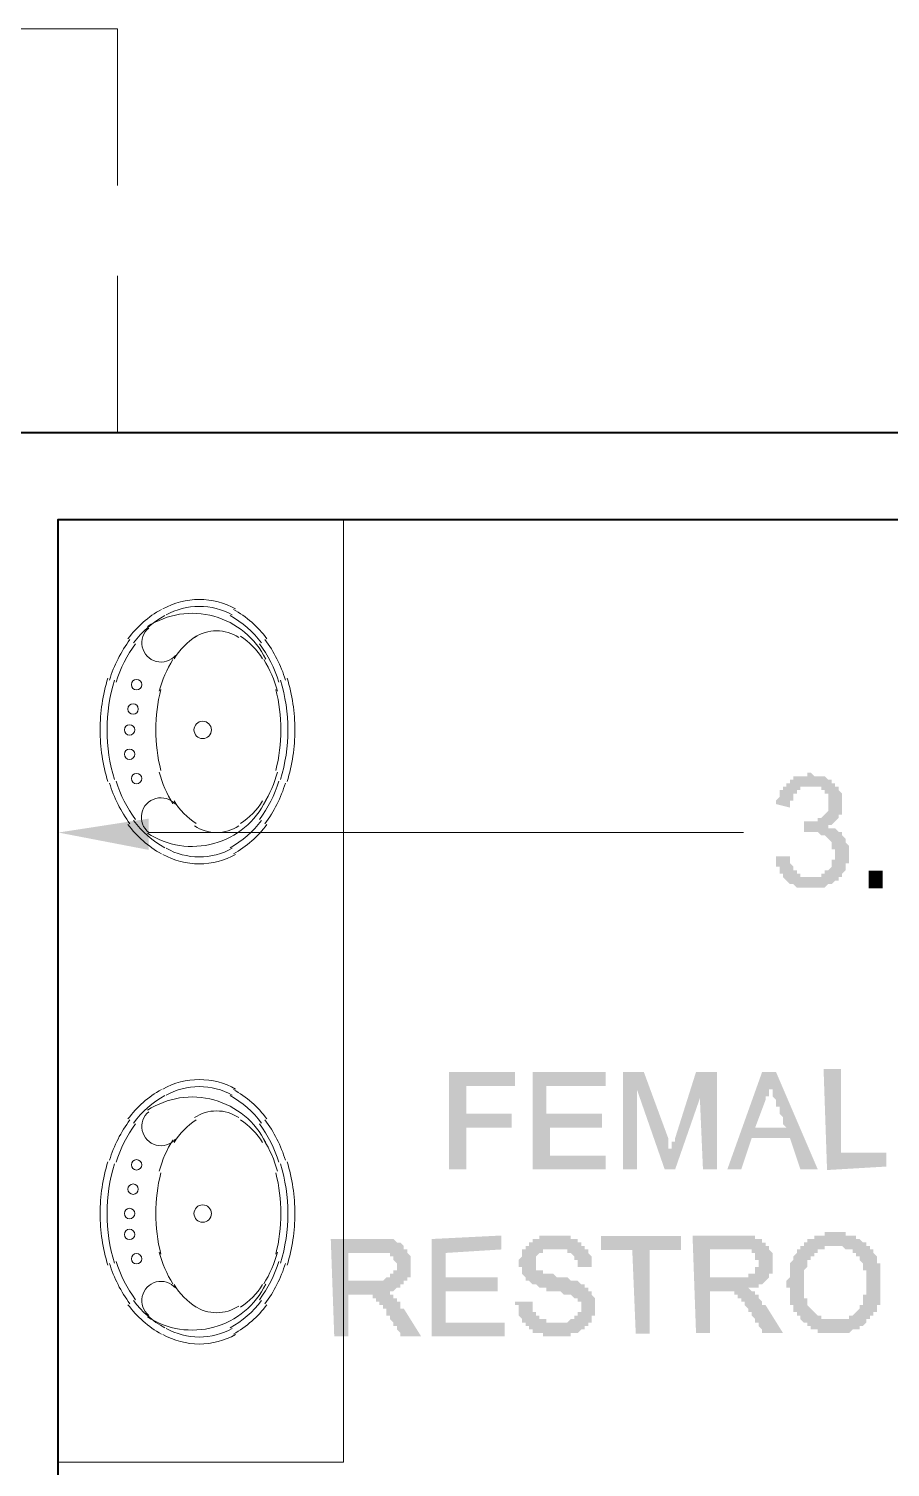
# Model space of a CAD drawing. Header units: inches. Extents: x -11 to 213, y -78 to 40.
# Drawn here: x 33.933 to 35.431, y 26.992 to 29.492 of the extents above; entities that cross this region are included whole.
import ezdxf

# ---------------------------------------------------------------- set-up
doc = ezdxf.new("R2010")
doc.units = ezdxf.units.IN
doc.header["$MEASUREMENT"] = 0
doc.layers.add('PDF_0', color=7, linetype='Continuous')

msp = doc.modelspace()

# ---------------------------------------------------------------- hatches: boundary and pattern name
at = {"layer": 'PDF_0'}
for points in [[(35.32264, 28.10832), (35.32264, 28.10227), (35.32869, 28.10227), (35.32869, 28.10227), (35.33474, 28.10227), (35.33474, 28.10227), (35.33474, 28.10227), (35.34079, 28.09623), (35.34079, 28.09623), (35.34079, 28.09623), (35.34683, 28.09623), (35.34683, 28.09018), (35.34683, 28.09018), (35.34683, 28.09018), (35.35288, 28.08413), (35.35288, 28.08413), (35.35288, 28.08413), (35.35288, 28.07808), (35.35288, 28.07808), (35.35893, 28.07203), (35.35893, 28.07203), (35.35893, 28.06599), (35.35893, 28.06599), (35.35893, 28.06599), (35.35893, 28.05994), (35.35893, 28.05994), (35.35893, 28.05994), (35.35893, 28.05389), (35.35893, 28.05389), (35.35893, 28.04784), (35.35893, 28.04784), (35.35893, 28.04179), (35.35893, 28.04179), (35.35288, 28.04179), (35.35288, 28.03575), (35.35288, 28.03575), (35.35288, 28.0297), (35.35288, 28.0297), (35.35288, 28.0297), (35.34683, 28.02365), (35.34683, 28.02365), (35.34683, 28.02365), (35.34683, 28.0176), (35.34079, 28.0176), (35.34079, 28.0176), (35.34079, 28.01156), (35.33474, 28.01156), (35.33474, 28.01156), (35.33474, 28.01156), (35.32869, 28.00551), (35.32869, 28.00551), (35.32869, 28.00551), (35.32264, 28.00551), (35.32264, 28.00551), (35.31659, 27.99946), (35.31659, 27.99946), (35.31659, 27.99946), (35.31055, 27.99946), (35.31055, 27.99946), (35.3045, 27.99946), (35.3045, 27.99946), (35.29845, 27.99946), (35.29845, 27.99946), (35.2924, 27.99946), (35.2924, 27.99946), (35.2924, 27.99946), (35.28636, 27.99946), (35.28636, 27.99946), (35.28031, 27.99946), (35.28031, 27.99946), (35.27426, 27.99946), (35.27426, 27.99946), (35.26821, 27.99946), (35.26821, 27.99946), (35.26821, 27.99946), (35.26216, 28.00551), (35.26216, 28.00551), (35.25612, 28.00551), (35.25612, 28.00551), (35.25612, 28.00551), (35.25007, 28.01156), (35.25007, 28.01156), (35.25007, 28.01156), (35.25007, 28.01156), (35.24402, 28.0176), (35.24402, 28.0176), (35.24402, 28.0176), (35.24402, 28.02365), (35.23797, 28.02365), (35.23797, 28.02365), (35.23797, 28.0297), (35.23797, 28.0297), (35.23797, 28.03575), (35.23192, 28.03575), (35.23192, 28.03575), (35.23192, 28.04179), (35.23192, 28.04179), (35.23192, 28.04784), (35.23192, 28.04784), (35.23192, 28.05389), (35.25612, 28.05389), (35.25612, 28.05389), (35.25612, 28.04784), (35.25612, 28.04784), (35.25612, 28.04179), (35.25612, 28.04179), (35.26216, 28.03575), (35.26216, 28.03575), (35.26216, 28.03575), (35.26216, 28.0297), (35.26216, 28.0297), (35.26821, 28.0297), (35.26821, 28.02365), (35.26821, 28.02365), (35.27426, 28.02365), (35.27426, 28.02365), (35.27426, 28.0176), (35.28031, 28.0176), (35.28031, 28.0176), (35.28031, 28.0176), (35.28636, 28.0176), (35.28636, 28.0176), (35.2924, 28.0176), (35.2924, 28.0176), (35.2924, 28.0176), (35.29845, 28.0176), (35.29845, 28.0176), (35.3045, 28.0176), (35.3045, 28.0176), (35.31055, 28.0176), (35.31055, 28.02365), (35.31055, 28.02365), (35.31659, 28.02365), (35.31659, 28.02365), (35.31659, 28.0297), (35.32264, 28.0297), (35.32264, 28.0297), (35.32264, 28.0297), (35.32869, 28.03575), (35.32869, 28.03575), (35.32869, 28.04179), (35.32869, 28.04179), (35.32869, 28.04179), (35.32869, 28.04784), (35.33474, 28.04784), (35.33474, 28.05389), (35.33474, 28.05389), (35.33474, 28.05994), (35.33474, 28.05994), (35.33474, 28.05994), (35.33474, 28.06599), (35.32869, 28.06599), (35.32869, 28.07203), (35.32869, 28.07203), (35.32869, 28.07808), (35.32869, 28.07808), (35.32869, 28.07808), (35.32264, 28.08413), (35.32264, 28.08413), (35.32264, 28.08413), (35.32264, 28.08413), (35.31659, 28.09018), (35.31659, 28.09018), (35.31659, 28.09018), (35.31055, 28.09018), (35.31055, 28.09018), (35.3045, 28.09623), (35.3045, 28.09623), (35.29845, 28.09623), (35.29845, 28.09623), (35.29845, 28.09623), (35.2924, 28.09623), (35.2924, 28.09623), (35.2924, 28.09623), (35.28636, 28.09623), (35.28636, 28.09623), (35.28031, 28.09623), (35.28031, 28.09018), (35.28031, 28.09018), (35.28031, 28.11437), (35.28636, 28.11437), (35.28636, 28.11437), (35.2924, 28.11437), (35.2924, 28.11437), (35.2924, 28.11437), (35.29845, 28.11437), (35.29845, 28.11437), (35.29845, 28.11437), (35.3045, 28.11437), (35.3045, 28.12042), (35.31055, 28.12042), (35.31055, 28.12042), (35.31055, 28.12042), (35.31659, 28.12646), (35.31659, 28.12646), (35.31659, 28.12646), (35.31659, 28.12646), (35.32264, 28.13251), (35.32264, 28.13251), (35.32264, 28.13856), (35.32264, 28.13856), (35.32264, 28.14461), (35.32264, 28.14461), (35.32264, 28.14461), (35.32264, 28.15066), (35.32264, 28.15066), (35.32264, 28.1567), (35.32264, 28.1567), (35.32264, 28.1567), (35.32264, 28.16275), (35.31659, 28.16275), (35.31659, 28.16275), (35.31659, 28.1688), (35.31659, 28.1688), (35.31055, 28.1688), (35.31055, 28.1688), (35.31055, 28.17485), (35.3045, 28.17485), (35.3045, 28.17485), (35.29845, 28.17485), (35.29845, 28.17485), (35.2924, 28.17485), (35.2924, 28.17485), (35.2924, 28.17485), (35.28636, 28.17485), (35.28636, 28.17485), (35.28636, 28.17485), (35.28031, 28.17485), (35.28031, 28.17485), (35.27426, 28.17485), (35.27426, 28.1688), (35.27426, 28.1688), (35.26821, 28.1688), (35.26821, 28.1688), (35.26821, 28.16275), (35.26821, 28.16275), (35.26216, 28.16275), (35.26216, 28.1567), (35.26216, 28.1567), (35.26216, 28.1567), (35.26216, 28.15066), (35.25612, 28.15066), (35.25612, 28.14461), (35.25612, 28.14461), (35.25612, 28.13856), (35.23192, 28.14461), (35.23192, 28.15066), (35.23192, 28.15066), (35.23797, 28.1567), (35.23797, 28.1567), (35.23797, 28.1567), (35.23797, 28.16275), (35.23797, 28.16275), (35.23797, 28.1688), (35.24402, 28.1688), (35.24402, 28.1688), (35.24402, 28.17485), (35.24402, 28.17485), (35.25007, 28.17485), (35.25007, 28.1809), (35.25007, 28.1809), (35.25007, 28.1809), (35.25612, 28.1809), (35.25612, 28.18694), (35.25612, 28.18694), (35.26216, 28.18694), (35.26216, 28.18694), (35.26216, 28.19299), (35.26821, 28.19299), (35.26821, 28.19299), (35.27426, 28.19299), (35.27426, 28.19299), (35.27426, 28.19299), (35.28031, 28.19299), (35.28031, 28.19299), (35.28636, 28.19299), (35.28636, 28.19904), (35.2924, 28.19904), (35.2924, 28.19904), (35.2924, 28.19904), (35.29845, 28.19299), (35.29845, 28.19299), (35.3045, 28.19299), (35.3045, 28.19299), (35.31055, 28.19299), (35.31055, 28.19299), (35.31055, 28.19299), (35.31659, 28.19299), (35.31659, 28.19299), (35.32264, 28.18694), (35.32264, 28.18694), (35.32264, 28.18694), (35.32869, 28.18694), (35.32869, 28.18694), (35.32869, 28.1809), (35.33474, 28.1809), (35.33474, 28.1809), (35.33474, 28.17485), (35.34079, 28.17485), (35.34079, 28.17485), (35.34079, 28.1688), (35.34079, 28.1688), (35.34079, 28.1688), (35.34683, 28.16275), (35.34683, 28.16275), (35.34683, 28.1567), (35.34683, 28.1567), (35.34683, 28.1567), (35.34683, 28.15066), (35.34683, 28.15066), (35.34683, 28.14461), (35.34683, 28.14461), (35.34683, 28.14461), (35.34683, 28.13856), (35.34683, 28.13856), (35.34683, 28.13251), (35.34683, 28.13251), (35.34683, 28.13251), (35.34683, 28.12646), (35.34683, 28.12646), (35.34079, 28.12646), (35.34079, 28.12042), (35.34079, 28.12042), (35.34079, 28.12042), (35.33474, 28.11437), (35.33474, 28.11437), (35.33474, 28.11437), (35.32869, 28.10832), (35.32869, 28.10832), (35.32869, 28.10832), (35.32264, 28.10832), (35.32264, 28.10832)], [(34.77831, 27.65471), (34.69364, 27.65471), (34.69364, 27.60633), (34.77226, 27.60633), (34.77226, 27.58214), (34.69364, 27.58214), (34.69364, 27.50956), (34.6634, 27.50956), (34.6634, 27.6789), (34.77831, 27.6789)], [(34.93556, 27.50956), (34.80856, 27.50956), (34.80856, 27.6789), (34.93556, 27.6789), (34.93556, 27.65471), (34.83275, 27.65471), (34.83275, 27.60632), (34.92952, 27.60632), (34.92952, 27.58213), (34.8388, 27.58213), (34.8388, 27.53375), (34.93556, 27.53375)], [(35.1291, 27.50956), (35.10491, 27.50956), (35.09886, 27.64866), (35.10491, 27.64866), (35.05653, 27.50956), (35.03838, 27.50956), (34.99, 27.64866), (34.99, 27.64866), (34.99, 27.50956), (34.96581, 27.50956), (34.96581, 27.6789), (35.0021, 27.6789), (35.04443, 27.56399), (35.04443, 27.55794), (35.04443, 27.55189), (35.04443, 27.55189), (35.04443, 27.54584), (35.05048, 27.54584), (35.05048, 27.54584), (35.05048, 27.5398), (35.05048, 27.5398), (35.05048, 27.5398), (35.05048, 27.5398), (35.05048, 27.5398), (35.04443, 27.5398), (35.04443, 27.5398), (35.05048, 27.5398), (35.05048, 27.54584), (35.05048, 27.54584), (35.05048, 27.54584), (35.05048, 27.55189), (35.05048, 27.55189), (35.05048, 27.55794), (35.05048, 27.55794), (35.05653, 27.55794), (35.05653, 27.56399), (35.05653, 27.56399), (35.09281, 27.6789), (35.1291, 27.6789)], [(35.42345, 27.51453), (35.32064, 27.50849), (35.31459, 27.68387), (35.34483, 27.68387), (35.34483, 27.53873), (35.42345, 27.53873)], [(34.76017, 27.21925), (34.63316, 27.21925), (34.63316, 27.38859), (34.75412, 27.39464), (34.75412, 27.37044), (34.65736, 27.3644), (34.65736, 27.32206), (34.74807, 27.32206), (34.74807, 27.29787), (34.65736, 27.29787), (34.65736, 27.24344), (34.76017, 27.24344)], [(34.88718, 27.34021), (34.88718, 27.34021), (34.88718, 27.34626), (34.88718, 27.34626), (34.88718, 27.35231), (34.88113, 27.35231), (34.88113, 27.35231), (34.88113, 27.35835), (34.88113, 27.35835), (34.88113, 27.35835), (34.87508, 27.3644), (34.87508, 27.3644), (34.87508, 27.3644), (34.87508, 27.3644), (34.86903, 27.3644), (34.86903, 27.3644), (34.86903, 27.37045), (34.86903, 27.37045), (34.86299, 27.37045), (34.86299, 27.37045), (34.85694, 27.37045), (34.85694, 27.37045), (34.85694, 27.37045), (34.85089, 27.37045), (34.85089, 27.37045), (34.84484, 27.37045), (34.84484, 27.37045), (34.84484, 27.37045), (34.83879, 27.37045), (34.83879, 27.37045), (34.83275, 27.37045), (34.83275, 27.37045), (34.83275, 27.37045), (34.8267, 27.37045), (34.8267, 27.3644), (34.8267, 27.3644), (34.82065, 27.3644), (34.82065, 27.3644), (34.82065, 27.3644), (34.82065, 27.3644), (34.8146, 27.35835), (34.8146, 27.35835), (34.8146, 27.35835), (34.8146, 27.35231), (34.8146, 27.35231), (34.8146, 27.35231), (34.8146, 27.34626), (34.8146, 27.34626), (34.8146, 27.34626), (34.8146, 27.34021), (34.8146, 27.34021), (34.8146, 27.34021), (34.8146, 27.33416), (34.82065, 27.33416), (34.82065, 27.33416), (34.82065, 27.33416), (34.82065, 27.33416), (34.8267, 27.33416), (34.8267, 27.33416), (34.8267, 27.32811), (34.8267, 27.32811), (34.83275, 27.32811), (34.83275, 27.32811), (34.83879, 27.32811), (34.83879, 27.32811), (34.83879, 27.32811), (34.84484, 27.32811), (34.84484, 27.32811), (34.85089, 27.32207), (34.85089, 27.32207), (34.85694, 27.32207), (34.85694, 27.32207), (34.85694, 27.32207), (34.86299, 27.32207), (34.86299, 27.32207), (34.86903, 27.32207), (34.86903, 27.32207), (34.86903, 27.32207), (34.87508, 27.31602), (34.87508, 27.31602), (34.88113, 27.31602), (34.88113, 27.31602), (34.88113, 27.31602), (34.88113, 27.31602), (34.88718, 27.31602), (34.88718, 27.31602), (34.88718, 27.31602), (34.89323, 27.30997), (34.89323, 27.30997), (34.89323, 27.30997), (34.89927, 27.30997), (34.89927, 27.30997), (34.89927, 27.30392), (34.90532, 27.30392), (34.90532, 27.30392), (34.90532, 27.30392), (34.90532, 27.29788), (34.91137, 27.29788), (34.91137, 27.29788), (34.91137, 27.29788), (34.91137, 27.29183), (34.91137, 27.29183), (34.91137, 27.29183), (34.91742, 27.28578), (34.91742, 27.28578), (34.91742, 27.27973), (34.91742, 27.27973), (34.91742, 27.27973), (34.91742, 27.27368), (34.91742, 27.27368), (34.91742, 27.27368), (34.91742, 27.26764), (34.91742, 27.26764), (34.91742, 27.26764), (34.91742, 27.26159), (34.91742, 27.26159), (34.91742, 27.25554), (34.91742, 27.25554), (34.91137, 27.25554), (34.91137, 27.24949), (34.91137, 27.24949), (34.91137, 27.24949), (34.91137, 27.24344), (34.91137, 27.24344), (34.90532, 27.24344), (34.90532, 27.24344), (34.90532, 27.2374), (34.90532, 27.2374), (34.89927, 27.2374), (34.89927, 27.2374), (34.89927, 27.23135), (34.89927, 27.23135), (34.89323, 27.23135), (34.89323, 27.23135), (34.89323, 27.23135), (34.88718, 27.2253), (34.88718, 27.2253), (34.88718, 27.2253), (34.88113, 27.2253), (34.88113, 27.2253), (34.88113, 27.2253), (34.87508, 27.2253), (34.87508, 27.21925), (34.87508, 27.21925), (34.86903, 27.21925), (34.86903, 27.21925), (34.86299, 27.21925), (34.86299, 27.21925), (34.85694, 27.21925), (34.85694, 27.21925), (34.85694, 27.21925), (34.85694, 27.21925), (34.85089, 27.21925), (34.85089, 27.21925), (34.84484, 27.21925), (34.84484, 27.21925), (34.83879, 27.21925), (34.83879, 27.21925), (34.83275, 27.21925), (34.83275, 27.21925), (34.83275, 27.21925), (34.8267, 27.21925), (34.8267, 27.2253), (34.82065, 27.2253), (34.82065, 27.2253), (34.82065, 27.2253), (34.8146, 27.2253), (34.8146, 27.2253), (34.8146, 27.2253), (34.80856, 27.2253), (34.80856, 27.23135), (34.80856, 27.23135), (34.80856, 27.23135), (34.80251, 27.23135), (34.80251, 27.23135), (34.80251, 27.2374), (34.80251, 27.2374), (34.79646, 27.2374), (34.79646, 27.2374), (34.79646, 27.2374), (34.79646, 27.24344), (34.79041, 27.24344), (34.79041, 27.24344), (34.79041, 27.24949), (34.79041, 27.24949), (34.79041, 27.24949), (34.78436, 27.25554), (34.78436, 27.25554), (34.78436, 27.25554), (34.78436, 27.26159), (34.78436, 27.26159), (34.78436, 27.26159), (34.78436, 27.26764), (34.78436, 27.26764), (34.78436, 27.27368), (34.77832, 27.27368), (34.77832, 27.27368), (34.77832, 27.27973), (34.77832, 27.27973), (34.80856, 27.27973), (34.80856, 27.27973), (34.80856, 27.27368), (34.80856, 27.27368), (34.80856, 27.27368), (34.80856, 27.26764), (34.80856, 27.26764), (34.80856, 27.26764), (34.80856, 27.26159), (34.8146, 27.26159), (34.8146, 27.26159), (34.8146, 27.25554), (34.8146, 27.25554), (34.82065, 27.25554), (34.82065, 27.25554), (34.82065, 27.24949), (34.82065, 27.24949), (34.8267, 27.24949), (34.8267, 27.24949), (34.8267, 27.24949), (34.83275, 27.24949), (34.83275, 27.24949), (34.83275, 27.24344), (34.83879, 27.24344), (34.83879, 27.24344), (34.84484, 27.24344), (34.84484, 27.24344), (34.84484, 27.24344), (34.85089, 27.24344), (34.85089, 27.24344), (34.85089, 27.24344), (34.85694, 27.24344), (34.85694, 27.24344), (34.86299, 27.24344), (34.86299, 27.24344), (34.86299, 27.24344), (34.86903, 27.24344), (34.86903, 27.24344), (34.87508, 27.24949), (34.87508, 27.24949), (34.87508, 27.24949), (34.88113, 27.24949), (34.88113, 27.24949), (34.88113, 27.24949), (34.88113, 27.25554), (34.88718, 27.25554), (34.88718, 27.25554), (34.88718, 27.25554), (34.88718, 27.26159), (34.88718, 27.26159), (34.89323, 27.26159), (34.89323, 27.26764), (34.89323, 27.26764), (34.89323, 27.26764), (34.89323, 27.27368), (34.89323, 27.27368), (34.89323, 27.27973), (34.88718, 27.27973), (34.88718, 27.27973), (34.88718, 27.27973), (34.88718, 27.28578), (34.88718, 27.28578), (34.88113, 27.28578), (34.88113, 27.28578), (34.88113, 27.28578), (34.87508, 27.29183), (34.87508, 27.29183), (34.87508, 27.29183), (34.87508, 27.29183), (34.86903, 27.29183), (34.86903, 27.29183), (34.86903, 27.29183), (34.86299, 27.29183), (34.86299, 27.29183), (34.85694, 27.29788), (34.85694, 27.29788), (34.85694, 27.29788), (34.85089, 27.29788), (34.85089, 27.29788), (34.84484, 27.29788), (34.84484, 27.29788), (34.83879, 27.29788), (34.83879, 27.29788), (34.83275, 27.29788), (34.83275, 27.30392), (34.83275, 27.30392), (34.8267, 27.30392), (34.8267, 27.30392), (34.82065, 27.30392), (34.82065, 27.30392), (34.82065, 27.30392), (34.8146, 27.30997), (34.8146, 27.30997), (34.8146, 27.30997), (34.80856, 27.30997), (34.80856, 27.30997), (34.80856, 27.30997), (34.80251, 27.31602), (34.80251, 27.31602), (34.80251, 27.31602), (34.80251, 27.31602), (34.80251, 27.31602), (34.79646, 27.31602), (34.79646, 27.32207), (34.79646, 27.32207), (34.79646, 27.32207), (34.79041, 27.32811), (34.79041, 27.32811), (34.79041, 27.32811), (34.79041, 27.33416), (34.79041, 27.33416), (34.79041, 27.33416), (34.79041, 27.34021), (34.78436, 27.34021), (34.78436, 27.34021), (34.78436, 27.34626), (34.78436, 27.34626), (34.78436, 27.34626), (34.78436, 27.35231), (34.78436, 27.35231), (34.79041, 27.35835), (34.79041, 27.35835), (34.79041, 27.35835), (34.79041, 27.3644), (34.79041, 27.3644), (34.79041, 27.3644), (34.79041, 27.37045), (34.79041, 27.37045), (34.79646, 27.37045), (34.79646, 27.3765), (34.79646, 27.3765), (34.79646, 27.3765), (34.80251, 27.3765), (34.80251, 27.38255), (34.80251, 27.38255), (34.80251, 27.38255), (34.80856, 27.38255), (34.80856, 27.38255), (34.80856, 27.38859), (34.8146, 27.38859), (34.8146, 27.38859), (34.8146, 27.38859), (34.8146, 27.38859), (34.82065, 27.38859), (34.82065, 27.39464), (34.8267, 27.39464), (34.8267, 27.39464), (34.8267, 27.39464), (34.83275, 27.39464), (34.83275, 27.39464), (34.83275, 27.39464), (34.83879, 27.39464), (34.83879, 27.39464), (34.84484, 27.39464), (34.84484, 27.39464), (34.84484, 27.39464), (34.85089, 27.39464), (34.85089, 27.39464), (34.85694, 27.39464), (34.85694, 27.39464), (34.85694, 27.39464), (34.86299, 27.39464), (34.86299, 27.39464), (34.86903, 27.39464), (34.86903, 27.39464), (34.86903, 27.39464), (34.87508, 27.39464), (34.87508, 27.38859), (34.87508, 27.38859), (34.88113, 27.38859), (34.88113, 27.38859), (34.88113, 27.38859), (34.88718, 27.38859), (34.88718, 27.38859), (34.88718, 27.38255), (34.89323, 27.38255), (34.89323, 27.38255), (34.89323, 27.38255), (34.89323, 27.3765), (34.89927, 27.3765), (34.89927, 27.3765), (34.89927, 27.3765), (34.89927, 27.37045), (34.90532, 27.37045), (34.90532, 27.37045), (34.90532, 27.37045), (34.90532, 27.3644), (34.90532, 27.3644), (34.90532, 27.3644), (34.91137, 27.35835), (34.91137, 27.35835), (34.91137, 27.35231), (34.91137, 27.35231), (34.91137, 27.35231), (34.91137, 27.34626), (34.91137, 27.34626), (34.91137, 27.34021), (34.91137, 27.34021)], [(35.06663, 27.36939), (35.0122, 27.36939), (35.0122, 27.22424), (34.98801, 27.22424), (34.98196, 27.36939), (34.92753, 27.36939), (34.92753, 27.39358), (35.06663, 27.39358)]]:
    msp.add_hatch(color=256, dxfattribs=at).paths.add_polyline_path(points)
h = msp.add_hatch(color=256, dxfattribs=at)
h.paths.add_polyline_path([(35.3045, 27.50956), (35.27426, 27.50956), (35.25612, 27.56399), (35.18959, 27.56399), (35.17145, 27.50956), (35.14725, 27.50956), (35.20773, 27.6789), (35.23192, 27.6789)], flags=0)
h.paths.add_polyline_path([(35.25007, 27.58213), (35.24402, 27.58818), (35.24402, 27.59423), (35.24402, 27.59423), (35.24402, 27.60028), (35.24402, 27.60028), (35.23797, 27.60632), (35.23797, 27.60632), (35.23797, 27.61237), (35.23797, 27.61237), (35.23797, 27.61842), (35.23192, 27.61842), (35.23192, 27.62447), (35.23192, 27.62447), (35.23192, 27.62447), (35.23192, 27.63051), (35.23192, 27.63051), (35.23192, 27.63051), (35.22588, 27.63656), (35.22588, 27.63656), (35.22588, 27.63656), (35.22588, 27.63656), (35.22588, 27.63656), (35.22588, 27.64261), (35.22588, 27.64261), (35.22588, 27.64261), (35.22588, 27.64261), (35.22588, 27.64261), (35.22588, 27.64261), (35.22588, 27.64866), (35.22588, 27.64866), (35.21983, 27.64866), (35.21983, 27.65471), (35.21983, 27.65471), (35.21983, 27.66075), (35.21983, 27.66075), (35.21983, 27.66075), (35.21983, 27.65471), (35.21983, 27.65471), (35.21983, 27.65471), (35.21983, 27.64866), (35.21983, 27.64866), (35.21983, 27.64866), (35.21983, 27.64261), (35.21983, 27.64261), (35.21983, 27.63656), (35.21983, 27.63656), (35.21378, 27.63656), (35.21378, 27.63051), (35.21378, 27.63051), (35.19564, 27.58213)], flags=0)
h = msp.add_hatch(color=256, dxfattribs=at)
h.paths.add_polyline_path([(34.61501, 27.21925), (34.57873, 27.21925), (34.57873, 27.22529), (34.57873, 27.22529), (34.57268, 27.23134), (34.57268, 27.23134), (34.57268, 27.23739), (34.56663, 27.23739), (34.56663, 27.24344), (34.56663, 27.24344), (34.56663, 27.24344), (34.56058, 27.24949), (34.56058, 27.24949), (34.56058, 27.24949), (34.56058, 27.25553), (34.56058, 27.25553), (34.55454, 27.25553), (34.55454, 27.26158), (34.55454, 27.26158), (34.55454, 27.26158), (34.55454, 27.26158), (34.55454, 27.26763), (34.54849, 27.26763), (34.54849, 27.26763), (34.54849, 27.26763), (34.54849, 27.26763), (34.54849, 27.26763), (34.54849, 27.27368), (34.54849, 27.27368), (34.54244, 27.27368), (34.54244, 27.27973), (34.54244, 27.27973), (34.54244, 27.27973), (34.53639, 27.27973), (34.53639, 27.28577), (34.53639, 27.28577), (34.53639, 27.28577), (34.53034, 27.28577), (34.53034, 27.28577), (34.53034, 27.29182), (34.5243, 27.29182), (34.5243, 27.29182), (34.5243, 27.29182), (34.5243, 27.29182), (34.5243, 27.29182), (34.51825, 27.29182), (34.51825, 27.29182), (34.5122, 27.29182), (34.5122, 27.29182), (34.5122, 27.29182), (34.48801, 27.29182), (34.48801, 27.21925), (34.46382, 27.21925), (34.45777, 27.38859), (34.53639, 27.38859), (34.53639, 27.38859), (34.54244, 27.38859), (34.54244, 27.38859), (34.54849, 27.38859), (34.54849, 27.38859), (34.54849, 27.38859), (34.55454, 27.38859), (34.55454, 27.38859), (34.56058, 27.38859), (34.56058, 27.38859), (34.56058, 27.38859), (34.56663, 27.38859), (34.56663, 27.38859), (34.56663, 27.38859), (34.57268, 27.38254), (34.57268, 27.38254), (34.57268, 27.38254), (34.57873, 27.38254), (34.57873, 27.38254), (34.57873, 27.38254), (34.58477, 27.37649), (34.58477, 27.37649), (34.58477, 27.37649), (34.58477, 27.37044), (34.59082, 27.37044), (34.59082, 27.37044), (34.59082, 27.37044), (34.59082, 27.3644), (34.59082, 27.3644), (34.59687, 27.35835), (34.59687, 27.35835), (34.59687, 27.35835), (34.59687, 27.3523), (34.59687, 27.3523), (34.59687, 27.3523), (34.59687, 27.34625), (34.59687, 27.34625), (34.59687, 27.3402), (34.59687, 27.3402), (34.59687, 27.3402), (34.59687, 27.3402), (34.59687, 27.33416), (34.59687, 27.33416), (34.59687, 27.32811), (34.59687, 27.32811), (34.59687, 27.32811), (34.59687, 27.32206), (34.59082, 27.32206), (34.59082, 27.32206), (34.59082, 27.31601), (34.59082, 27.31601), (34.59082, 27.31601), (34.58477, 27.31601), (34.58477, 27.30996), (34.58477, 27.30996), (34.58477, 27.30996), (34.58477, 27.30996), (34.57873, 27.30996), (34.57873, 27.30392), (34.57873, 27.30392), (34.57268, 27.30392), (34.57268, 27.30392), (34.57268, 27.30392), (34.56663, 27.29787), (34.56663, 27.29787), (34.56663, 27.29787), (34.56058, 27.29787), (34.56058, 27.29787), (34.55454, 27.29787), (34.55454, 27.29787), (34.55454, 27.29787), (34.55454, 27.29787), (34.55454, 27.29787), (34.55454, 27.29787), (34.55454, 27.29787), (34.55454, 27.29787), (34.56058, 27.29787), (34.56058, 27.29182), (34.56058, 27.29182), (34.56058, 27.29182), (34.56663, 27.29182), (34.56663, 27.28577), (34.56663, 27.28577), (34.57268, 27.28577), (34.57268, 27.28577), (34.57268, 27.27973), (34.57268, 27.27973), (34.57873, 27.27973), (34.57873, 27.27368), (34.57873, 27.27368), (34.57873, 27.26763), (34.58477, 27.26763)], flags=0)
h.paths.add_polyline_path([(34.48801, 27.31601), (34.53034, 27.31601), (34.53639, 27.31601), (34.53639, 27.31601), (34.54244, 27.31601), (34.54244, 27.31601), (34.54244, 27.31601), (34.54849, 27.31601), (34.54849, 27.31601), (34.55454, 27.32206), (34.55454, 27.32206), (34.55454, 27.32206), (34.55454, 27.32206), (34.56058, 27.32206), (34.56058, 27.32206), (34.56058, 27.32206), (34.56058, 27.32811), (34.56663, 27.32811), (34.56663, 27.32811), (34.56663, 27.32811), (34.56663, 27.33416), (34.56663, 27.33416), (34.57268, 27.33416), (34.57268, 27.3402), (34.57268, 27.3402), (34.57268, 27.3402), (34.57268, 27.34625), (34.57268, 27.34625), (34.56663, 27.3523), (34.56663, 27.3523), (34.56663, 27.3523), (34.56663, 27.35835), (34.56663, 27.35835), (34.56058, 27.35835), (34.56058, 27.35835), (34.56058, 27.35835), (34.56058, 27.3644), (34.56058, 27.3644), (34.55454, 27.3644), (34.55454, 27.3644), (34.55454, 27.3644), (34.54849, 27.3644), (34.54849, 27.3644), (34.54244, 27.3644), (34.54244, 27.3644), (34.53639, 27.3644), (34.53639, 27.3644), (34.48801, 27.3644)], flags=0)
h = msp.add_hatch(color=256, dxfattribs=at)
h.paths.add_polyline_path([(35.24402, 27.22529), (35.20773, 27.22529), (35.20773, 27.23134), (35.20773, 27.23134), (35.20168, 27.23739), (35.20168, 27.23739), (35.20168, 27.24344), (35.20168, 27.24344), (35.19563, 27.24344), (35.19563, 27.24949), (35.19563, 27.24949), (35.18959, 27.25553), (35.18959, 27.25553), (35.18959, 27.25553), (35.18959, 27.26158), (35.18959, 27.26158), (35.18354, 27.26158), (35.18354, 27.26158), (35.18354, 27.26763), (35.18354, 27.26763), (35.18354, 27.26763), (35.18354, 27.26763), (35.17749, 27.27368), (35.17749, 27.27368), (35.17749, 27.27368), (35.17749, 27.27368), (35.17749, 27.27368), (35.17749, 27.27368), (35.17749, 27.27973), (35.17144, 27.27973), (35.17144, 27.27973), (35.17144, 27.28577), (35.17144, 27.28577), (35.16539, 27.28577), (35.16539, 27.28577), (35.16539, 27.29182), (35.16539, 27.29182), (35.15935, 27.29182), (35.15935, 27.29182), (35.15935, 27.29787), (35.1533, 27.29787), (35.1533, 27.29787), (35.1533, 27.29787), (35.1533, 27.29787), (35.1533, 27.29787), (35.14725, 27.29787), (35.14725, 27.29787), (35.1412, 27.29787), (35.1412, 27.29787), (35.1412, 27.29787), (35.11701, 27.29787), (35.11701, 27.22529), (35.09282, 27.22529), (35.08677, 27.39464), (35.16539, 27.39464), (35.16539, 27.39464), (35.17144, 27.39464), (35.17144, 27.39464), (35.17749, 27.39464), (35.17749, 27.39464), (35.17749, 27.39464), (35.18354, 27.39464), (35.18354, 27.39464), (35.18959, 27.39464), (35.18959, 27.39464), (35.18959, 27.39464), (35.19563, 27.39464), (35.19563, 27.39464), (35.19563, 27.38859), (35.20168, 27.38859), (35.20168, 27.38859), (35.20168, 27.38859), (35.20773, 27.38859), (35.20773, 27.38859), (35.20773, 27.38254), (35.21378, 27.38254), (35.21378, 27.38254), (35.21378, 27.38254), (35.21378, 27.37649), (35.21983, 27.37649), (35.21983, 27.37649), (35.21983, 27.37044), (35.21983, 27.37044), (35.21983, 27.37044), (35.22587, 27.3644), (35.22587, 27.3644), (35.22587, 27.3644), (35.22587, 27.35835), (35.22587, 27.35835), (35.22587, 27.3523), (35.22587, 27.3523), (35.22587, 27.3523), (35.22587, 27.34625), (35.22587, 27.34625), (35.22587, 27.34625), (35.22587, 27.3402), (35.22587, 27.3402), (35.22587, 27.3402), (35.22587, 27.33416), (35.22587, 27.33416), (35.22587, 27.33416), (35.22587, 27.32811), (35.21983, 27.32811), (35.21983, 27.32811), (35.21983, 27.32206), (35.21983, 27.32206), (35.21983, 27.32206), (35.21378, 27.31601), (35.21378, 27.31601), (35.21378, 27.31601), (35.21378, 27.31601), (35.21378, 27.31601), (35.20773, 27.30996), (35.20773, 27.30996), (35.20773, 27.30996), (35.20168, 27.30996), (35.20168, 27.30996), (35.20168, 27.30392), (35.19563, 27.30392), (35.19563, 27.30392), (35.19563, 27.30392), (35.18959, 27.30392), (35.18959, 27.30392), (35.18354, 27.30392), (35.18354, 27.30392), (35.18354, 27.30392), (35.18354, 27.30392), (35.18354, 27.30392), (35.18354, 27.30392), (35.18354, 27.30392), (35.18354, 27.30392), (35.18959, 27.29787), (35.18959, 27.29787), (35.18959, 27.29787), (35.18959, 27.29787), (35.19563, 27.29787), (35.19563, 27.29182), (35.19563, 27.29182), (35.20168, 27.29182), (35.20168, 27.28577), (35.20168, 27.28577), (35.20168, 27.28577), (35.20773, 27.27973), (35.20773, 27.27973), (35.20773, 27.27973), (35.20773, 27.27368), (35.21378, 27.27368)], flags=0)
h.paths.add_polyline_path([(35.11701, 27.32206), (35.15935, 27.32206), (35.16539, 27.32206), (35.16539, 27.32206), (35.17144, 27.32206), (35.17144, 27.32206), (35.17749, 27.32206), (35.17749, 27.32206), (35.17749, 27.32206), (35.18354, 27.32206), (35.18354, 27.32206), (35.18354, 27.32206), (35.18354, 27.32811), (35.18959, 27.32811), (35.18959, 27.32811), (35.18959, 27.32811), (35.19563, 27.32811), (35.19563, 27.33416), (35.19563, 27.33416), (35.19563, 27.33416), (35.19563, 27.3402), (35.19563, 27.3402), (35.20168, 27.3402), (35.20168, 27.34625), (35.20168, 27.34625), (35.20168, 27.34625), (35.20168, 27.3523), (35.20168, 27.3523), (35.19563, 27.3523), (35.19563, 27.35835), (35.19563, 27.35835), (35.19563, 27.35835), (35.19563, 27.3644), (35.19563, 27.3644), (35.18959, 27.3644), (35.18959, 27.3644), (35.18959, 27.37044), (35.18959, 27.37044), (35.18354, 27.37044), (35.18354, 27.37044), (35.18354, 27.37044), (35.17749, 27.37044), (35.17749, 27.37044), (35.17144, 27.37044), (35.17144, 27.37044), (35.16539, 27.37044), (35.16539, 27.37044), (35.11701, 27.37044)], flags=0)
h = msp.add_hatch(color=256, dxfattribs=at)
h.paths.add_polyline_path([(35.33474, 27.40069), (35.33474, 27.40069), (35.34079, 27.40069), (35.34079, 27.40069), (35.34079, 27.40069), (35.34683, 27.40069), (35.34683, 27.40069), (35.35288, 27.40069), (35.35288, 27.39464), (35.35288, 27.39464), (35.35893, 27.39464), (35.35893, 27.39464), (35.35893, 27.39464), (35.36498, 27.39464), (35.36498, 27.39464), (35.36498, 27.39464), (35.37103, 27.39464), (35.37103, 27.38859), (35.37103, 27.38859), (35.37707, 27.38859), (35.37707, 27.38859), (35.37707, 27.38859), (35.38312, 27.38255), (35.38312, 27.38255), (35.38312, 27.38255), (35.38917, 27.38255), (35.38917, 27.3765), (35.38917, 27.3765), (35.38917, 27.3765), (35.39522, 27.3765), (35.39522, 27.3765), (35.39522, 27.37045), (35.39522, 27.37045), (35.40127, 27.37045), (35.40127, 27.3644), (35.40127, 27.3644), (35.40127, 27.3644), (35.40127, 27.3644), (35.40731, 27.35835), (35.40731, 27.35835), (35.40731, 27.35835), (35.40731, 27.35231), (35.40731, 27.35231), (35.40731, 27.35231), (35.40731, 27.34626), (35.41336, 27.34626), (35.41336, 27.34021), (35.41336, 27.34021), (35.41336, 27.34021), (35.41336, 27.33416), (35.41336, 27.33416), (35.41336, 27.33416), (35.41336, 27.32811), (35.41336, 27.32811), (35.41336, 27.32207), (35.41336, 27.32207), (35.41336, 27.32207), (35.41336, 27.31602), (35.41336, 27.31602), (35.41336, 27.30997), (35.41336, 27.30997), (35.41336, 27.30392), (35.41336, 27.30392), (35.41336, 27.30392), (35.41336, 27.29788), (35.41336, 27.29788), (35.41336, 27.29183), (35.41336, 27.29183), (35.41336, 27.29183), (35.41336, 27.28578), (35.41336, 27.28578), (35.41336, 27.28578), (35.41336, 27.27973), (35.41336, 27.27973), (35.41336, 27.27368), (35.40731, 27.27368), (35.40731, 27.27368), (35.40731, 27.26764), (35.40731, 27.26764), (35.40731, 27.26764), (35.40731, 27.26159), (35.40127, 27.26159), (35.40127, 27.26159), (35.40127, 27.25554), (35.40127, 27.25554), (35.40127, 27.25554), (35.39522, 27.25554), (35.39522, 27.24949), (35.39522, 27.24949), (35.39522, 27.24949), (35.38917, 27.24949), (35.38917, 27.24344), (35.38917, 27.24344), (35.38917, 27.24344), (35.38312, 27.2374), (35.38312, 27.2374), (35.38312, 27.2374), (35.37707, 27.2374), (35.37707, 27.2374), (35.37707, 27.23135), (35.37103, 27.23135), (35.37103, 27.23135), (35.37103, 27.23135), (35.36498, 27.23135), (35.36498, 27.23135), (35.36498, 27.23135), (35.35893, 27.2253), (35.35893, 27.2253), (35.35893, 27.2253), (35.35288, 27.2253), (35.35288, 27.2253), (35.35288, 27.2253), (35.34683, 27.2253), (35.34683, 27.2253), (35.34079, 27.2253), (35.34079, 27.2253), (35.34079, 27.2253), (35.33474, 27.2253), (35.33474, 27.2253), (35.33474, 27.2253), (35.32869, 27.2253), (35.32869, 27.2253), (35.32264, 27.2253), (35.32264, 27.2253), (35.32264, 27.2253), (35.31659, 27.2253), (35.31659, 27.2253), (35.31055, 27.2253), (35.31055, 27.2253), (35.31055, 27.2253), (35.3045, 27.2253), (35.3045, 27.23135), (35.3045, 27.23135), (35.29845, 27.23135), (35.29845, 27.23135), (35.29845, 27.23135), (35.2924, 27.23135), (35.2924, 27.23135), (35.2924, 27.2374), (35.28636, 27.2374), (35.28636, 27.2374), (35.28636, 27.2374), (35.28636, 27.24344), (35.28031, 27.24344), (35.28031, 27.24344), (35.28031, 27.24344), (35.27426, 27.24949), (35.27426, 27.24949), (35.27426, 27.24949), (35.27426, 27.24949), (35.27426, 27.25554), (35.26821, 27.25554), (35.26821, 27.25554), (35.26821, 27.26159), (35.26821, 27.26159), (35.26216, 27.26159), (35.26216, 27.26764), (35.26216, 27.26764), (35.26216, 27.26764), (35.26216, 27.27368), (35.26216, 27.27368), (35.25612, 27.27368), (35.25612, 27.27973), (35.25612, 27.27973), (35.25612, 27.27973), (35.25612, 27.28578), (35.25612, 27.28578), (35.25612, 27.28578), (35.25612, 27.29183), (35.25612, 27.29183), (35.25612, 27.29788), (35.25612, 27.29788), (35.25612, 27.29788), (35.25612, 27.30392), (35.25007, 27.30392), (35.25007, 27.30997), (35.25007, 27.30997), (35.25007, 27.30997), (35.25007, 27.31602), (35.25007, 27.31602), (35.25612, 27.32207), (35.25612, 27.32207), (35.25612, 27.32207), (35.25612, 27.32811), (35.25612, 27.32811), (35.25612, 27.33416), (35.25612, 27.33416), (35.25612, 27.33416), (35.25612, 27.34021), (35.25612, 27.34021), (35.25612, 27.34021), (35.25612, 27.34626), (35.25612, 27.34626), (35.26216, 27.35231), (35.26216, 27.35231), (35.26216, 27.35231), (35.26216, 27.35835), (35.26216, 27.35835), (35.26216, 27.35835), (35.26216, 27.35835), (35.26821, 27.3644), (35.26821, 27.3644), (35.26821, 27.3644), (35.26821, 27.37045), (35.26821, 27.37045), (35.27426, 27.37045), (35.27426, 27.37045), (35.27426, 27.3765), (35.27426, 27.3765), (35.28031, 27.3765), (35.28031, 27.38255), (35.28031, 27.38255), (35.28636, 27.38255), (35.28636, 27.38255), (35.28636, 27.38255), (35.28636, 27.38859), (35.2924, 27.38859), (35.2924, 27.38859), (35.2924, 27.38859), (35.29845, 27.38859), (35.29845, 27.39464), (35.29845, 27.39464), (35.3045, 27.39464), (35.3045, 27.39464), (35.3045, 27.39464), (35.31055, 27.39464), (35.31055, 27.39464), (35.31055, 27.39464), (35.31659, 27.39464), (35.31659, 27.40069), (35.32264, 27.40069), (35.32264, 27.40069), (35.32264, 27.40069), (35.32869, 27.40069), (35.32869, 27.40069), (35.33474, 27.40069), (35.33474, 27.40069)], flags=0)
h.paths.add_polyline_path([(35.33474, 27.24949), (35.33474, 27.24949), (35.34079, 27.24949), (35.34079, 27.24949), (35.34683, 27.24949), (35.34683, 27.24949), (35.34683, 27.24949), (35.35288, 27.24949), (35.35288, 27.24949), (35.35288, 27.24949), (35.35893, 27.24949), (35.35893, 27.25554), (35.35893, 27.25554), (35.36498, 27.25554), (35.36498, 27.25554), (35.36498, 27.25554), (35.37103, 27.26159), (35.37103, 27.26159), (35.37103, 27.26159), (35.37103, 27.26159), (35.37103, 27.26159), (35.37707, 27.26764), (35.37707, 27.26764), (35.37707, 27.26764), (35.37707, 27.27368), (35.37707, 27.27368), (35.38312, 27.27368), (35.38312, 27.27368), (35.38312, 27.27973), (35.38312, 27.27973), (35.38312, 27.27973), (35.38312, 27.28578), (35.38312, 27.28578), (35.38312, 27.29183), (35.38917, 27.29183), (35.38917, 27.29183), (35.38917, 27.29788), (35.38917, 27.29788), (35.38917, 27.30392), (35.38917, 27.30392), (35.38917, 27.30392), (35.38917, 27.30997), (35.38917, 27.30997), (35.38917, 27.31602), (35.38917, 27.31602), (35.38917, 27.32207), (35.38917, 27.32207), (35.38917, 27.32207), (35.38917, 27.32811), (35.38917, 27.32811), (35.38917, 27.33416), (35.38312, 27.33416), (35.38312, 27.33416), (35.38312, 27.34021), (35.38312, 27.34021), (35.38312, 27.34626), (35.38312, 27.34626), (35.38312, 27.34626), (35.38312, 27.34626), (35.37707, 27.35231), (35.37707, 27.35231), (35.37707, 27.35231), (35.37707, 27.35835), (35.37707, 27.35835), (35.37103, 27.35835), (35.37103, 27.35835), (35.37103, 27.35835), (35.37103, 27.3644), (35.36498, 27.3644), (35.36498, 27.3644), (35.36498, 27.3644), (35.36498, 27.37045), (35.35893, 27.37045), (35.35893, 27.37045), (35.35893, 27.37045), (35.35288, 27.37045), (35.35288, 27.37045), (35.34683, 27.3765), (35.34683, 27.3765), (35.34683, 27.3765), (35.34079, 27.3765), (35.34079, 27.3765), (35.34079, 27.3765), (35.33474, 27.3765), (35.33474, 27.3765), (35.32869, 27.3765), (35.32869, 27.3765), (35.32869, 27.3765), (35.32264, 27.3765), (35.32264, 27.3765), (35.32264, 27.3765), (35.31659, 27.3765), (35.31659, 27.37045), (35.31055, 27.37045), (35.31055, 27.37045), (35.31055, 27.37045), (35.3045, 27.37045), (35.3045, 27.37045), (35.3045, 27.3644), (35.3045, 27.3644), (35.29845, 27.3644), (35.29845, 27.3644), (35.29845, 27.35835), (35.2924, 27.35835), (35.2924, 27.35835), (35.2924, 27.35835), (35.2924, 27.35231), (35.2924, 27.35231), (35.2924, 27.35231), (35.28636, 27.35231), (35.28636, 27.34626), (35.28636, 27.34626), (35.28636, 27.34626), (35.28636, 27.34021), (35.28636, 27.34021), (35.28636, 27.34021), (35.28031, 27.33416), (35.28031, 27.33416), (35.28031, 27.32811), (35.28031, 27.32811), (35.28031, 27.32811), (35.28031, 27.32207), (35.28031, 27.32207), (35.28031, 27.31602), (35.28031, 27.31602), (35.28031, 27.30997), (35.28031, 27.30997), (35.28031, 27.30997), (35.28031, 27.30392), (35.28031, 27.30392), (35.28031, 27.29788), (35.28031, 27.29788), (35.28031, 27.29788), (35.28031, 27.29183), (35.28031, 27.29183), (35.28031, 27.29183), (35.28031, 27.28578), (35.28636, 27.28578), (35.28636, 27.27973), (35.28636, 27.27973), (35.28636, 27.27973), (35.28636, 27.27368), (35.28636, 27.27368), (35.28636, 27.27368), (35.2924, 27.26764), (35.2924, 27.26764), (35.2924, 27.26764), (35.2924, 27.26764), (35.29845, 27.26159), (35.29845, 27.26159), (35.29845, 27.26159), (35.29845, 27.26159), (35.3045, 27.25554), (35.3045, 27.25554), (35.3045, 27.25554), (35.31055, 27.25554), (35.31055, 27.24949), (35.31055, 27.24949), (35.31659, 27.24949), (35.31659, 27.24949), (35.31659, 27.24949), (35.32264, 27.24949), (35.32264, 27.24949), (35.32264, 27.24949), (35.32869, 27.24949), (35.32869, 27.24949), (35.33474, 27.24949), (35.33474, 27.24949), (35.33474, 27.24949)], flags=0)

# ---------------------------------------------------------------- linework, layer by layer
at = {"layer": 'PDF_0', "lineweight": 20}
for points in [[(33.79658, 29.49219), (34.08687, 29.49219), (34.08687, 29.22003)], [(34.08687, 29.06279), (34.08687, 28.79064), (33.79658, 28.79064)]]:
    msp.add_lwpolyline(points, dxfattribs=at)
at = {"layer": 'PDF_0', "lineweight": 40}
for points in [[(11.87303, 15.79375), (-2.87168, 15.79375), (-2.87168, 28.79064), (37.12895, 28.79064), (37.12895, 15.79375), (21.68873, 15.79375)], [(34.09897, 26.03885), (33.98406, 26.03885), (33.98406, 28.63944), (36.83261, 28.63944)]]:
    msp.add_lwpolyline(points, dxfattribs=at)
at = {"layer": 'PDF_0', "lineweight": 9}
msp.add_lwpolyline([(34.47999, 28.63944), (34.47999, 27.00047), (33.98406, 27.00047)], dxfattribs=at)
at = {"layer": 'PDF_0', "lineweight": 5}
msp.add_lwpolyline([(33.98406, 28.56082), (33.98406, 27.96208)], dxfattribs=at)
for points in [[(34.29229, 28.4839, 0.1277672), (34.229, 28.50034, 0.1277672), (34.16571, 28.4839)], [(34.2864, 28.47333, 0.1277582), (34.229, 28.48824, 0.1277582), (34.1716, 28.47333)], [(34.29766, 28.43433, 0.1473515), (34.25924, 28.44591, 0.1473515), (34.22082, 28.43433)], [(34.07016, 28.36343, 0.0748237), (34.05663, 28.27354, 0.0748237), (34.07016, 28.18365)], [(34.08172, 28.35987, 0.0748357), (34.06873, 28.27354, 0.0748357), (34.08172, 28.18721)], [(34.37023, 28.18721, 0.0748356), (34.38322, 28.27354, 0.0748356), (34.37023, 28.35987)], [(34.38179, 28.18365, 0.0748237), (34.39532, 28.27354, 0.0748237), (34.38179, 28.36343)], [(34.16237, 28.34402, 0.0634154), (34.1534, 28.27354, 0.0634154), (34.16237, 28.20307)], [(34.36215, 28.20307, 0.0634154), (34.37112, 28.27354, 0.0634154), (34.36215, 28.34402)], [(34.18756, 28.14419, 1.0911706), (34.1413, 28.09513), (35.17549, 28.09513)], [(34.22082, 28.10671, 0.1473516), (34.25924, 28.09513, 0.1473516), (34.29766, 28.10671)], [(34.16571, 28.05714, 0.1277672), (34.229, 28.0407, 0.1277672), (34.29229, 28.05714)], [(34.1716, 28.06771, 0.1277582), (34.229, 28.0528, 0.1277582), (34.2864, 28.06771)], [(34.29229, 27.64929, 0.1277672), (34.229, 27.66573, 0.1277672), (34.16571, 27.64929)], [(34.2864, 27.63873, 0.1277582), (34.229, 27.65364, 0.1277582), (34.1716, 27.63873)], [(34.29766, 27.59972, 0.1473515), (34.25924, 27.6113, 0.1473515), (34.22082, 27.59972)], [(34.07016, 27.52278, 0.0748237), (34.05663, 27.43289, 0.0748237), (34.07016, 27.343)], [(34.08172, 27.51922, 0.0748357), (34.06873, 27.43289, 0.0748357), (34.08172, 27.34656)], [(34.16237, 27.50336, 0.0634154), (34.1534, 27.43289, 0.0634154), (34.16237, 27.36241)], [(34.36215, 27.36241, 0.0634154), (34.37112, 27.43289, 0.0634154), (34.36215, 27.50336)], [(34.37023, 27.34656, 0.0748356), (34.38322, 27.43289, 0.0748356), (34.37023, 27.51922)], [(34.38179, 27.343, 0.0748237), (34.39532, 27.43289, 0.0748237), (34.38179, 27.52278)], [(34.22082, 27.2721, 0.1473516), (34.25924, 27.26052, 0.1473516), (34.29766, 27.2721)], [(34.1716, 27.2331, 0.1277582), (34.229, 27.21819, 0.1277582), (34.2864, 27.2331)], [(34.16571, 27.22253, 0.1277672), (34.229, 27.20609, 0.1277672), (34.29229, 27.22253)]]:
    msp.add_lwpolyline(points, format="xyb", dxfattribs=at)
for centre, radius in [((34.12014, 28.35216), 0.00907), ((34.11409, 28.30983), 0.00907), ((34.10804, 28.27354), 0.00907), ((34.23505, 28.27354), 0.01512), ((34.10804, 28.23121), 0.00907), ((34.12014, 28.18887), 0.00907), ((34.12014, 27.51756), 0.00907), ((34.11409, 27.47522), 0.00907), ((34.10804, 27.43289), 0.00907), ((34.23505, 27.43289), 0.01512), ((34.10804, 27.3966), 0.00907), ((34.12014, 27.35426), 0.00907)]:
    msp.add_circle(centre, radius, dxfattribs=at)
for centre, radius, start, end in [((34.25318, 28.32194), 0.18444, 119.12355, 143.3728), ((34.19877, 28.32194), 0.18444, 36.6272, 60.87646), ((34.25318, 28.32193), 0.17236, 119.12224, 143.37009), ((34.2169, 28.33402), 0.14212, 26.03102, 123.14094), ((34.19877, 28.32193), 0.17236, 36.62991, 60.87776), ((34.29557, 28.29166), 0.2329, 143.37312, 162.88119), ((34.16247, 28.42474), 0.03326, 128.97403, 318.95961), ((34.29549, 28.32801), 0.12998, 123.53158, 148.00165), ((34.22903, 28.32801), 0.12998, 31.99835, 56.46842), ((34.15638, 28.29166), 0.2329, 17.11881, 36.62688), ((34.29549, 28.2917), 0.22071, 143.36986, 162.88507), ((34.15646, 28.2917), 0.22071, 17.11493, 36.63014), ((34.34997, 28.29168), 0.19657, 147.99775, 165.48686), ((34.17455, 28.29168), 0.19657, 14.51313, 32.00226), ((34.29557, 28.24938), 0.2329, 197.11881, 216.62688), ((34.29549, 28.24933), 0.22071, 197.11493, 216.63014), ((34.34997, 28.24935), 0.19657, 194.51314, 212.00225), ((34.15646, 28.24933), 0.22071, 323.36986, 342.88507), ((34.17455, 28.24935), 0.19657, 327.99775, 345.48687), ((34.15638, 28.24938), 0.2329, 323.37312, 342.88119), ((34.2169, 28.21306), 0.14212, 236.85906, 333.96898), ((34.29549, 28.21908), 0.12998, 211.99835, 236.46842), ((34.22903, 28.21908), 0.12998, 303.53158, 328.00165), ((34.25318, 28.2191), 0.18444, 216.6272, 240.87645), ((34.25318, 28.21911), 0.17236, 216.62992, 240.87775), ((34.19877, 28.21911), 0.17236, 299.12225, 323.37008), ((34.19877, 28.2191), 0.18444, 299.12354, 323.3728), ((34.25318, 27.48733), 0.18444, 119.12355, 143.3728), ((34.25318, 27.48732), 0.17236, 119.12224, 143.37009), ((34.2169, 27.49337), 0.14212, 26.03102, 123.14094), ((34.19877, 27.48732), 0.17236, 36.62991, 60.87776), ((34.19877, 27.48733), 0.18444, 36.6272, 60.87646), ((34.16247, 27.58409), 0.03326, 128.97403, 318.95961), ((34.29557, 27.45705), 0.2329, 143.37312, 162.88119), ((34.29549, 27.4571), 0.22071, 143.36986, 162.88507), ((34.29549, 27.48735), 0.12998, 123.53158, 148.00165), ((34.22903, 27.48735), 0.12998, 31.99835, 56.46842), ((34.15646, 27.4571), 0.22071, 17.11493, 36.63014), ((34.15638, 27.45705), 0.2329, 17.11881, 36.62688), ((34.34997, 27.45708), 0.19657, 147.99775, 165.48686), ((34.17455, 27.45708), 0.19657, 14.51313, 32.00226), ((34.34997, 27.41475), 0.19657, 194.51314, 212.00225), ((34.17455, 27.41475), 0.19657, 327.99775, 345.48687), ((34.29557, 27.41477), 0.2329, 197.11881, 216.62688), ((34.29549, 27.41473), 0.22071, 197.11493, 216.63014), ((34.15646, 27.41473), 0.22071, 323.36986, 342.88507), ((34.15638, 27.41477), 0.2329, 323.37312, 342.88119), ((34.16248, 27.2817), 0.03325, 41.04039, 231.02597), ((34.2169, 27.37241), 0.14212, 236.85906, 333.96898), ((34.29549, 27.37842), 0.12998, 211.99835, 236.46842), ((34.22903, 27.37842), 0.12998, 303.53158, 328.00165), ((34.25318, 27.38451), 0.17236, 216.62992, 240.87775), ((34.19877, 27.38451), 0.17236, 299.12225, 323.37008), ((34.25318, 27.38449), 0.18444, 216.6272, 240.87645), ((34.19877, 27.38449), 0.18444, 299.12354, 323.3728)]:
    msp.add_arc(centre, radius, start, end, dxfattribs=at)
at = {"layer": 'PDF_0'}
msp.add_solid([(34.1413, 28.11932), (34.1413, 28.06489), (33.98406, 28.09513)], dxfattribs=at)
at = {"layer": 'PDF_0', "lineweight": 5}
msp.add_solid([(35.41741, 27.99836), (35.39321, 27.99836), (35.41741, 28.0286), (35.39321, 28.0286)], dxfattribs=at)

doc.saveas('drawing.dxf')
